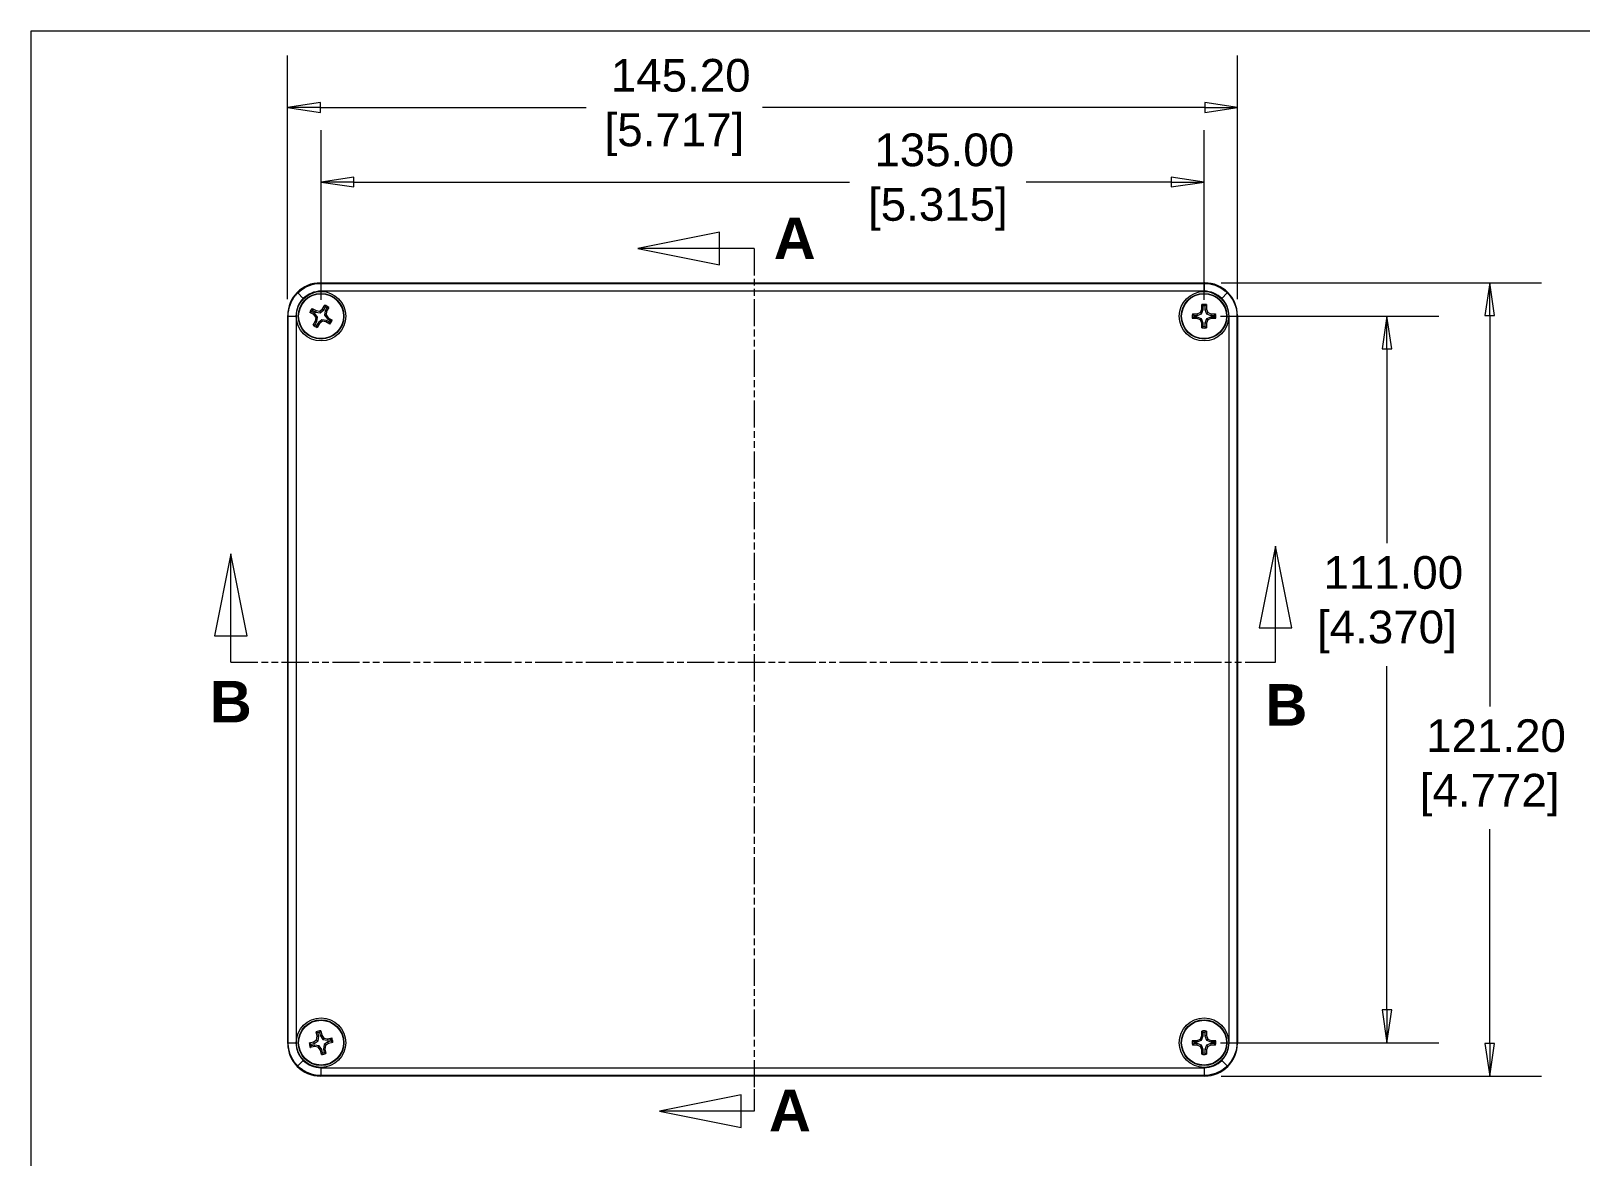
# Model space of a CAD drawing. Header units: millimetres. Extents: x 23 to 674, y 24 to 517.
# Drawn here: x 22.8 to 259.7, y 344.8 to 516.8 of the extents above; entities that cross this region are included whole.
import ezdxf

# ---------------------------------------------------------------- set-up
doc = ezdxf.new("R2010")
doc.units = ezdxf.units.MM
doc.header["$LTSCALE"] = 2.5
doc.linetypes.add('DOUBLE_DASH_CHAIN', pattern=[1.2403, 0.6614, -0.0827, 0.1654, -0.0827, 0.1654, -0.0827])
for name, color, linetype, lineweight in [('Dimension (ANSI)', 7, 'Continuous', 9), ('Section Line (ANSI)', 7, 'DOUBLE_DASH_CHAIN', 9), ('Sketch Geometry (ANSI)', 7, 'Continuous', 9), ('Symbol (ANSI)', 7, 'Continuous', 9), ('Visible (ANSI)', 7, 'Continuous', 9), ('Visible Narrow (ANSI)', 7, 'Continuous', 9)]:
    doc.layers.add(name, color=color, linetype=linetype, lineweight=lineweight)
doc.styles.add('Label Text (ANSI)', font='arialbd.ttf')
doc.styles.add('Note Text (ANSI)', font='arial.ttf')
doc.styles.add('Text Style20', font='arial.ttf')
doc.dimstyles.new('Default - mm (ANSI)', dxfattribs={"dimscale": 2.5, "dimtxt": 2, "dimasz": 2, "dimexe": 3.175, "dimexo": 1, "dimgap": 0.8, "dimtad": 0, "dimtih": 1, "dimtoh": 1, "dimrnd": 1e-08, "dimzin": 4, "dimdsep": 46, "dimtxsty": 'Note Text (ANSI)', "dimblk": 'Filled-1', "dimcen": 0.09, "dimdle": 10, "dimclrd": 256, "dimclre": 256, "dimclrt": 256, "dimadec": 1, "dimazin": 0, "dimtfac": 1.524, "dimtofl": 0, "dimtmove": 0, "dimatfit": 3, "dimfxl": 0, "dimtolj": 1, "dimtzin": 0, "dimlwd": -1, "dimlwe": -1, "dimarcsym": 0})

# ---------------------------------------------------------------- blocks, each defined once
blk = doc.blocks.new('Title Blocks HAMMOND')
at = {"layer": 'Sketch Geometry (ANSI)'}
for p, q in [((269.997, 206.727), (9.353, 206.727)), ((9.353, 206.727), (9.353, 9.64))]:
    blk.add_line(p, q, dxfattribs=at)
at = {"layer": 'Symbol (ANSI)', "style": 'Text Style20'}
blk.add_attdef('<TITLE>_001', (229.212, 16.349), '', height=5, dxfattribs=at)
blk = doc.blocks.new('2dTransSection0')
at = {"layer": 'Section Line (ANSI)', "linetype": 'Continuous'}
for p, q in [((21.331, 174.783), (20.331, 169.783)), ((21.331, 169.783), (21.331, 174.783)), ((22.331, 169.783), (21.331, 174.783)), ((85.207, 175.258), (84.207, 170.258)), ((85.207, 170.258), (85.207, 175.258)), ((86.207, 170.258), (85.207, 175.258)), ((20.331, 169.783), (22.331, 169.783)), ((21.331, 168.161), (21.331, 169.783)), ((84.207, 170.258), (86.207, 170.258)), ((85.207, 168.161), (85.207, 170.258)), ((21.331, 168.161), (22.72, 168.161)), ((83.819, 168.161), (85.207, 168.161))]:
    blk.add_line(p, q, dxfattribs=at)
at = {"layer": 'Section Line (ANSI)', "linetype": 'DOUBLE_DASH_CHAIN'}
blk.add_line((21.331, 168.161), (85.207, 168.161), dxfattribs=at)
at = {"layer": 'Section Line (ANSI)', "linetype": 'Continuous', "flags": 128}
for points in [[(22.331, 169.783), (21.331, 174.783), (20.331, 169.783), (22.331, 169.783)], [(86.207, 170.258), (85.207, 175.258), (84.207, 170.258), (86.207, 170.258)]]:
    blk.add_lwpolyline(points, dxfattribs=at)
at = {"layer": 'Section Line (ANSI)'}
for points in [[(22.331, 169.783), (21.331, 174.783), (20.331, 169.783), (22.331, 169.783)], [(86.207, 170.258), (85.207, 175.258), (84.207, 170.258), (86.207, 170.258)]]:
    blk.add_solid(points, dxfattribs=at)
at = {"layer": 'Section Line (ANSI)', "char_height": 2.54, "attachment_point": 7, "line_spacing_factor": 0.25, "style": 'Label Text (ANSI)'}
for insert in [(20.042, 164.482), (84.597, 164.282)]:
    blk.add_mtext('B', dxfattribs=dict(at, insert=insert))
blk = doc.blocks.new('2dTransSection1')
at = {"layer": 'Section Line (ANSI)', "linetype": 'Continuous'}
for p, q in [((51.207, 194.453), (46.207, 193.453)), ((51.207, 192.453), (51.207, 194.453)), ((51.207, 193.453), (46.207, 193.453)), ((46.207, 193.453), (51.207, 192.453)), ((53.326, 193.453), (51.207, 193.453)), ((53.326, 193.453), (53.326, 192.099)), ((52.54, 141.718), (47.54, 140.718)), ((52.54, 139.718), (52.54, 141.718)), ((53.326, 142.072), (53.326, 140.718)), ((52.54, 140.718), (47.54, 140.718)), ((47.54, 140.718), (52.54, 139.718)), ((53.326, 140.718), (52.54, 140.718))]:
    blk.add_line(p, q, dxfattribs=at)
at = {"layer": 'Section Line (ANSI)', "linetype": 'DOUBLE_DASH_CHAIN'}
blk.add_line((53.326, 193.453), (53.326, 140.718), dxfattribs=at)
at = {"layer": 'Section Line (ANSI)', "linetype": 'Continuous', "flags": 128}
for points in [[(51.207, 194.453), (46.207, 193.453), (51.207, 192.453), (51.207, 194.453)], [(52.54, 141.718), (47.54, 140.718), (52.54, 139.718), (52.54, 141.718)]]:
    blk.add_lwpolyline(points, dxfattribs=at)
at = {"layer": 'Section Line (ANSI)'}
for points in [[(51.207, 194.453), (46.207, 193.453), (51.207, 192.453), (51.207, 194.453)], [(52.54, 141.718), (47.54, 140.718), (52.54, 139.718), (52.54, 141.718)]]:
    blk.add_solid(points, dxfattribs=at)
at = {"layer": 'Section Line (ANSI)', "char_height": 2.54, "attachment_point": 7, "line_spacing_factor": 0.25, "style": 'Label Text (ANSI)'}
for insert in [(54.525, 192.798), (54.236, 139.497)]:
    blk.add_mtext('A', dxfattribs=dict(at, insert=insert))
blk = doc.blocks.new('Filled-1')
at = {"color": 0}
for p, q in [((0, 0), (-1, 0.15)), ((-1, 0.15), (-1, -0.15)), ((-1, 0), (0, 0)), ((-1, -0.15), (0, 0))]:
    blk.add_line(p, q, dxfattribs=at)
at = {"color": 0, "flags": 128}
blk.add_lwpolyline([(-1, -0.15), (0, 0), (-1, 0.15), (-1, -0.15)], dxfattribs=at)
at = {"color": 0}
blk.add_solid([(-1, -0.15), (0, 0), (-1, 0.15), (-1, -0.15)], dxfattribs=at)
blk = doc.blocks.new('*D12')
at = {"layer": 'Defpoints', "color": 0, "transparency": 16777216}
for p in [(207.2, 505.16), (62, 473.37), (207.2, 473.37)]:
    blk.add_point(p, dxfattribs=at)
at = {"layer": 'Dimension (ANSI)', "transparency": 16777216}
for p, q in [((62, 475.87), (62, 513.1)), ((207.2, 475.87), (207.2, 513.1)), ((67, 505.16), (107.65, 505.16)), ((202.2, 505.16), (134.62, 505.16))]:
    blk.add_line(p, q, dxfattribs=at)
at = {"layer": 'Dimension (ANSI)', "transparency": 16777216, "xscale": 5, "yscale": 5, "zscale": 5, "rotation": 180}
blk.add_blockref('Filled-1', (62, 505.16), dxfattribs=at)
at = {"layer": 'Dimension (ANSI)', "transparency": 16777216, "xscale": 5, "yscale": 5, "zscale": 5}
blk.add_blockref('Filled-1', (207.2, 505.16), dxfattribs=at)
at = {"layer": 'Dimension (ANSI)', "transparency": 16777216, "insert": (121.13, 505.16), "char_height": 5, "attachment_point": 5, "style": 'Note Text (ANSI)'}
blk.add_mtext('\\A1; 145.20\\P[5.717]', dxfattribs=at)
blk = doc.blocks.new('*D13')
at = {"layer": 'Defpoints', "color": 0, "transparency": 16777216}
for p in [(202.1, 493.77), (67.1, 473.27), (202.1, 473.27)]:
    blk.add_point(p, dxfattribs=at)
at = {"layer": 'Dimension (ANSI)', "transparency": 16777216}
for p, q in [((67.1, 475.77), (67.1, 501.7)), ((202.1, 475.77), (202.1, 501.7)), ((72.1, 493.77), (147.92, 493.77)), ((197.1, 493.77), (174.89, 493.77))]:
    blk.add_line(p, q, dxfattribs=at)
at = {"layer": 'Dimension (ANSI)', "transparency": 16777216, "xscale": 5, "yscale": 5, "zscale": 5, "rotation": 180}
blk.add_blockref('Filled-1', (67.1, 493.77), dxfattribs=at)
at = {"layer": 'Dimension (ANSI)', "transparency": 16777216, "xscale": 5, "yscale": 5, "zscale": 5}
blk.add_blockref('Filled-1', (202.1, 493.77), dxfattribs=at)
at = {"layer": 'Dimension (ANSI)', "transparency": 16777216, "insert": (161.41, 493.77), "char_height": 5, "attachment_point": 5, "style": 'Note Text (ANSI)'}
blk.add_mtext('\\A1; 135.00\\P[5.315]', dxfattribs=at)
blk = doc.blocks.new('*D14')
at = {"layer": 'Defpoints', "color": 0, "transparency": 16777216}
for p in [(202.2, 478.37), (202.2, 357.17), (245.77, 357.17)]:
    blk.add_point(p, dxfattribs=at)
at = {"layer": 'Dimension (ANSI)', "transparency": 16777216}
for p, q in [((204.7, 478.37), (253.71, 478.37)), ((245.77, 473.37), (245.77, 413.64)), ((245.77, 362.17), (245.77, 394.88)), ((204.7, 357.17), (253.71, 357.17))]:
    blk.add_line(p, q, dxfattribs=at)
at = {"layer": 'Dimension (ANSI)', "transparency": 16777216, "xscale": 5, "yscale": 5, "zscale": 5}
for p, rotation in [((245.77, 478.37), 90), ((245.77, 357.17), 270)]:
    blk.add_blockref('Filled-1', p, dxfattribs=dict(at, rotation=rotation))
at = {"layer": 'Dimension (ANSI)', "transparency": 16777216, "insert": (245.77, 404.26), "char_height": 5, "attachment_point": 5, "style": 'Note Text (ANSI)'}
blk.add_mtext('\\A1; 121.20\\P[4.772]', dxfattribs=at)
blk = doc.blocks.new('*D15')
at = {"layer": 'Defpoints', "color": 0, "transparency": 16777216}
for p in [(202.1, 473.27), (202.1, 362.27), (230.06, 362.27)]:
    blk.add_point(p, dxfattribs=at)
at = {"layer": 'Dimension (ANSI)', "transparency": 16777216}
for p, q in [((204.6, 473.27), (237.99, 473.27)), ((230.06, 468.27), (230.06, 438.58)), ((230.06, 367.27), (230.06, 419.82)), ((204.6, 362.27), (237.99, 362.27))]:
    blk.add_line(p, q, dxfattribs=at)
at = {"layer": 'Dimension (ANSI)', "transparency": 16777216, "xscale": 5, "yscale": 5, "zscale": 5}
for p, rotation in [((230.06, 473.27), 90), ((230.06, 362.27), 270)]:
    blk.add_blockref('Filled-1', p, dxfattribs=dict(at, rotation=rotation))
at = {"layer": 'Dimension (ANSI)', "transparency": 16777216, "insert": (230.06, 429.2), "char_height": 5, "attachment_point": 5, "style": 'Note Text (ANSI)'}
blk.add_mtext('\\A1; 111.00\\P[4.370]', dxfattribs=at)

msp = doc.modelspace()

# ---------------------------------------------------------------- linework, layer by layer
at = {"layer": 'Visible (ANSI)'}
for p, q in [((67.0015, 478.3724), (202.205, 478.3724)), ((66.1391, 473.6845), (65.6785, 473.9542)), ((65.7574, 474.4727), (66.3491, 474.1261)), ((65.8116, 474.1814), (66.2722, 473.9117)), ((66.3491, 474.1261), (66.2722, 473.9117)), ((66.3491, 474.1261), (66.9035, 474.037)), ((66.9035, 474.037), (67.3433, 474.3859)), ((66.9035, 474.037), (66.9653, 473.8002)), ((66.9653, 473.8002), (67.5153, 474.2365)), ((67.3433, 474.3859), (67.6899, 474.9777)), ((67.3433, 474.3859), (67.5153, 474.2365)), ((67.5153, 474.2365), (67.7851, 474.6971)), ((67.7426, 474.1035), (67.6311, 473.4103)), ((68.0123, 474.564), (67.7426, 474.1035)), ((67.957, 474.0265), (67.7426, 474.1035)), ((67.957, 474.0265), (67.8678, 473.4722)), ((68.3036, 474.6183), (67.957, 474.0265)), ((201.5444, 473.8312), (201.7476, 474.3546)), ((201.7175, 473.6581), (201.9716, 474.3126)), ((201.7476, 474.3546), (201.7476, 475.0404)), ((201.7476, 474.3546), (201.9716, 474.3126)), ((201.9716, 474.3126), (201.9716, 474.8463)), ((202.2349, 474.8463), (202.2349, 474.3126)), ((202.4588, 474.3546), (202.2349, 474.3126)), ((202.2349, 474.3126), (202.489, 473.6581)), ((202.4588, 475.0404), (202.4588, 474.3546)), ((202.4588, 474.3546), (202.662, 473.8312)), ((62.0032, 362.1707), (62.0032, 473.3741)), ((65.9897, 473.5124), (65.3979, 473.859)), ((65.9029, 471.9265), (66.2495, 472.5183)), ((65.9897, 473.5124), (66.1391, 473.6845)), ((66.3387, 473.0726), (65.9897, 473.5124)), ((66.5754, 473.1345), (66.1391, 473.6845)), ((66.1942, 471.9807), (66.4639, 472.4413)), ((66.2495, 472.5183), (66.3387, 473.0726)), ((66.2495, 472.5183), (66.4639, 472.4413)), ((66.2722, 473.9117), (66.9653, 473.8002)), ((66.3387, 473.0726), (66.5754, 473.1345)), ((66.6911, 472.3082), (66.4214, 471.8477)), ((66.4639, 472.4413), (66.5754, 473.1345)), ((66.8632, 472.1588), (66.5166, 471.5671)), ((67.2412, 472.7445), (66.6911, 472.3082)), ((66.8632, 472.1588), (66.6911, 472.3082)), ((67.303, 472.5078), (66.8632, 472.1588)), ((67.9343, 472.633), (67.2412, 472.7445)), ((67.303, 472.5078), (67.2412, 472.7445)), ((67.8574, 472.4186), (67.303, 472.5078)), ((67.8678, 473.4722), (67.6311, 473.4103)), ((67.6311, 473.4103), (68.0674, 472.8603)), ((67.8574, 472.4186), (67.9343, 472.633)), ((68.4491, 472.072), (67.8574, 472.4186)), ((67.8678, 473.4722), (68.2168, 473.0323)), ((68.3949, 472.3633), (67.9343, 472.633)), ((68.2168, 473.0323), (68.0674, 472.8603)), ((68.0674, 472.8603), (68.528, 472.5905)), ((68.2168, 473.0323), (68.8086, 472.6857)), ((200.3352, 473.628), (201.021, 473.628)), ((201.021, 472.9168), (200.3352, 472.9168)), ((200.5293, 473.404), (201.063, 473.404)), ((201.063, 473.1407), (200.5293, 473.1407)), ((201.021, 473.628), (201.5444, 473.8312)), ((201.021, 473.628), (201.063, 473.404)), ((201.021, 472.9168), (201.063, 473.1407)), ((201.5444, 472.7136), (201.021, 472.9168)), ((201.063, 473.404), (201.7175, 473.6581)), ((201.7175, 472.8866), (201.063, 473.1407)), ((201.5444, 473.8312), (201.7175, 473.6581)), ((201.5444, 472.7136), (201.7175, 472.8866)), ((201.7476, 472.1902), (201.5444, 472.7136)), ((201.9716, 472.2321), (201.7175, 472.8866)), ((201.7476, 472.1902), (201.9716, 472.2321)), ((201.7476, 471.5044), (201.7476, 472.1902)), ((201.9716, 471.6984), (201.9716, 472.2321)), ((202.489, 472.8866), (202.2349, 472.2321)), ((202.4588, 472.1902), (202.2349, 472.2321)), ((202.2349, 472.2321), (202.2349, 471.6984)), ((202.662, 472.7136), (202.4588, 472.1902)), ((202.4588, 472.1902), (202.4588, 471.5044)), ((202.662, 473.8312), (202.489, 473.6581)), ((202.489, 473.6581), (203.1435, 473.404)), ((203.1435, 473.1407), (202.489, 472.8866)), ((202.662, 472.7136), (202.489, 472.8866)), ((202.662, 473.8312), (203.1854, 473.628)), ((203.1854, 472.9168), (202.662, 472.7136)), ((203.1854, 473.628), (203.1435, 473.404)), ((203.1435, 473.404), (203.6772, 473.404)), ((203.1854, 472.9168), (203.1435, 473.1407)), ((203.6772, 473.1407), (203.1435, 473.1407)), ((203.1854, 473.628), (203.8712, 473.628)), ((203.8712, 472.9168), (203.1854, 472.9168)), ((207.2032, 473.3741), (207.2032, 362.1707)), ((65.9689, 362.3766), (66.4335, 362.6918)), ((66.5143, 363.2474), (66.3608, 363.9158)), ((66.4335, 362.6918), (66.5143, 363.2474)), ((66.4335, 362.6918), (66.6409, 362.5619)), ((66.5143, 363.2474), (66.742, 363.2567)), ((66.742, 363.2567), (66.6225, 363.7769)), ((66.6409, 362.5619), (66.742, 363.2567)), ((66.8791, 363.8358), (66.9986, 363.3157)), ((67.2075, 363.4067), (66.9986, 363.3157)), ((66.9986, 363.3157), (67.3928, 362.7347)), ((67.0539, 364.0751), (67.2075, 363.4067)), ((67.2075, 363.4067), (67.5227, 362.9421)), ((67.5227, 362.9421), (67.3928, 362.7347)), ((67.3928, 362.7347), (68.0876, 362.6336)), ((67.5227, 362.9421), (68.0783, 362.8613)), ((68.0783, 362.8613), (68.7467, 363.0149)), ((68.0783, 362.8613), (68.0876, 362.6336)), ((68.0876, 362.6336), (68.6078, 362.7532)), ((200.3352, 362.628), (201.021, 362.628)), ((201.021, 362.628), (201.5444, 362.8312)), ((201.021, 362.628), (201.063, 362.404)), ((201.063, 362.404), (201.7175, 362.6581)), ((201.5444, 362.8312), (201.7476, 363.3546)), ((201.5444, 362.8312), (201.7175, 362.6581)), ((201.7175, 362.6581), (201.9716, 363.3126)), ((201.7476, 363.3546), (201.7476, 364.0404)), ((201.7476, 363.3546), (201.9716, 363.3126)), ((201.9716, 363.3126), (201.9716, 363.8463)), ((202.2349, 363.8463), (202.2349, 363.3126)), ((202.4588, 363.3546), (202.2349, 363.3126)), ((202.2349, 363.3126), (202.489, 362.6581)), ((202.4588, 364.0404), (202.4588, 363.3546)), ((202.4588, 363.3546), (202.662, 362.8312)), ((202.662, 362.8312), (202.489, 362.6581)), ((202.489, 362.6581), (203.1435, 362.404)), ((202.662, 362.8312), (203.1854, 362.628)), ((203.1854, 362.628), (203.1435, 362.404)), ((203.1854, 362.628), (203.8712, 362.628)), ((65.3005, 362.223), (65.9689, 362.3766)), ((66.1282, 361.6835), (65.4598, 361.5299)), ((65.5398, 362.0482), (66.0599, 362.1677)), ((66.1189, 361.9111), (65.5987, 361.7916)), ((65.9689, 362.3766), (66.0599, 362.1677)), ((66.0599, 362.1677), (66.6409, 362.5619)), ((66.1282, 361.6835), (66.1189, 361.9111)), ((66.8137, 361.81), (66.1189, 361.9111)), ((66.6838, 361.6026), (66.1282, 361.6835)), ((66.6838, 361.6026), (66.8137, 361.81)), ((66.999, 361.138), (66.6838, 361.6026)), ((67.2079, 361.2291), (66.8137, 361.81)), ((66.999, 361.138), (67.2079, 361.2291)), ((67.1526, 360.4696), (66.999, 361.138)), ((67.3274, 360.7089), (67.2079, 361.2291)), ((67.5656, 361.9828), (67.4645, 361.288)), ((67.6922, 361.2973), (67.4645, 361.288)), ((67.4645, 361.288), (67.584, 360.7679)), ((68.1466, 362.377), (67.5656, 361.9828)), ((67.773, 361.8529), (67.5656, 361.9828)), ((67.773, 361.8529), (67.6922, 361.2973)), ((67.6922, 361.2973), (67.8457, 360.6289)), ((68.2376, 362.1681), (67.773, 361.8529)), ((68.6667, 362.4965), (68.1466, 362.377)), ((68.2376, 362.1681), (68.1466, 362.377)), ((68.906, 362.3217), (68.2376, 362.1681)), ((201.021, 361.9168), (200.3352, 361.9168)), ((200.5293, 362.404), (201.063, 362.404)), ((201.063, 362.1407), (200.5293, 362.1407)), ((201.021, 361.9168), (201.063, 362.1407)), ((201.5444, 361.7136), (201.021, 361.9168)), ((201.7175, 361.8866), (201.063, 362.1407)), ((201.5444, 361.7136), (201.7175, 361.8866)), ((201.7476, 361.1902), (201.5444, 361.7136)), ((201.9716, 361.2321), (201.7175, 361.8866)), ((201.7476, 361.1902), (201.9716, 361.2321)), ((201.7476, 360.5044), (201.7476, 361.1902)), ((201.9716, 360.6984), (201.9716, 361.2321)), ((202.489, 361.8866), (202.2349, 361.2321)), ((202.4588, 361.1902), (202.2349, 361.2321)), ((202.2349, 361.2321), (202.2349, 360.6984)), ((202.662, 361.7136), (202.4588, 361.1902)), ((202.4588, 361.1902), (202.4588, 360.5044)), ((203.1435, 362.1407), (202.489, 361.8866)), ((202.662, 361.7136), (202.489, 361.8866)), ((203.1854, 361.9168), (202.662, 361.7136)), ((203.1435, 362.404), (203.6772, 362.404)), ((203.1854, 361.9168), (203.1435, 362.1407)), ((203.6772, 362.1407), (203.1435, 362.1407)), ((203.8712, 361.9168), (203.1854, 361.9168)), ((202.205, 357.1724), (67.0015, 357.1724))]:
    msp.add_line(p, q, dxfattribs=at)
for centre, radius in [((67.1032, 473.2724), 3.4869), ((67.1032, 473.2724), 3.429), ((202.1032, 473.2724), 3.4869), ((202.1032, 473.2724), 3.429), ((67.1032, 362.2724), 3.4869), ((67.1032, 362.2724), 3.429), ((202.1032, 362.2724), 3.4869), ((202.1032, 362.2724), 3.429)]:
    msp.add_circle(centre, radius, dxfattribs=at)
for centre, radius, start, end in [((67.1032, 473.2724), 1.8034, 138.271418, 161.015983), ((67.1032, 473.2724), 1.5795, 144.861955, 154.425446), ((67.1032, 473.2724), 1.8034, 48.271418, 71.015983), ((67.1032, 473.2724), 1.5795, 54.861955, 64.425446), ((202.1032, 473.2724), 1.8034, 78.627718, 101.372282), ((202.1032, 473.2724), 1.5795, 85.218255, 94.781745), ((67.1032, 473.2724), 1.8034, 228.271418, 251.015983), ((67.1032, 473.2724), 1.5795, 234.861955, 244.425446), ((67.1032, 473.2724), 1.5795, 324.861955, 334.425446), ((67.1032, 473.2724), 1.8034, 318.271418, 341.015983), ((202.1032, 473.2724), 1.8034, 168.627718, 191.372282), ((202.1032, 473.2724), 1.5795, 175.218255, 184.781745), ((202.1032, 473.2724), 1.5795, 265.218255, 274.781745), ((202.1032, 473.2724), 1.5795, 355.218255, 4.781745), ((202.1032, 473.2724), 1.8034, 348.627718, 11.372282), ((202.1032, 473.2724), 1.8034, 258.627718, 281.372282), ((67.1032, 362.2724), 1.8034, 91.567978, 114.312543), ((67.1032, 362.2724), 1.5795, 98.158515, 107.722006), ((67.1032, 362.2724), 1.5795, 8.158515, 17.722006), ((67.1032, 362.2724), 1.8034, 1.567978, 24.312543), ((202.1032, 362.2724), 1.8034, 168.627718, 191.372282), ((202.1032, 362.2724), 1.8034, 78.627718, 101.372282), ((202.1032, 362.2724), 1.5795, 85.218255, 94.781745), ((202.1032, 362.2724), 1.8034, 348.627718, 11.372282), ((67.1032, 362.2724), 1.8034, 181.567978, 204.312543), ((67.1032, 362.2724), 1.5795, 188.158515, 197.722006), ((67.1032, 362.2724), 1.8034, 271.567978, 294.312543), ((67.1032, 362.2724), 1.5795, 278.158515, 287.722006), ((202.1032, 362.2724), 1.5795, 175.218255, 184.781745), ((202.1032, 362.2724), 1.8034, 258.627718, 281.372282), ((202.1032, 362.2724), 1.5795, 265.218255, 274.781745), ((202.1032, 362.2724), 1.5795, 355.218255, 4.781745)]:
    msp.add_arc(centre, radius, start, end, dxfattribs=at)
for centre, major_axis, start_param, end_param in [((67.005, 473.3707), (3.538, -3.538), 2.35653711, 3.9266482), ((202.2015, 473.3707), (-3.538, -3.538), 2.35653711, 3.9266482), ((67.005, 362.1741), (-3.538, -3.538), 5.49812976, 7.06824085), ((202.2015, 362.1741), (3.538, -3.538), 5.49812976, 7.06824085)]:
    msp.add_ellipse(centre, major_axis=major_axis, ratio=0.999315, start_param=start_param, end_param=end_param, dxfattribs=at)
for points in [[(65.6785, 473.9542), (65.5415, 473.9122), (65.3979, 473.859)], [(65.7574, 474.4727), (65.7812, 474.3215), (65.8116, 474.1814)], [(67.6899, 474.9777), (67.7431, 474.8341), (67.7851, 474.6971)], [(68.3036, 474.6183), (68.1523, 474.5944), (68.0123, 474.564)], [(201.7476, 475.0404), (201.8661, 474.9434), (201.9716, 474.8463)], [(202.4588, 475.0404), (202.3404, 474.9434), (202.2349, 474.8463)], [(65.9029, 471.9265), (66.0541, 471.9503), (66.1942, 471.9807)], [(66.5166, 471.5671), (66.4634, 471.7106), (66.4214, 471.8477)], [(68.4491, 472.072), (68.4253, 472.2233), (68.3949, 472.3633)], [(68.8086, 472.6857), (68.665, 472.6325), (68.528, 472.5905)], [(200.3352, 473.628), (200.4323, 473.5095), (200.5293, 473.404)], [(200.5293, 473.1407), (200.4323, 473.0352), (200.3352, 472.9168)], [(201.7476, 471.5044), (201.8661, 471.6014), (201.9716, 471.6984)], [(202.4588, 471.5044), (202.3404, 471.6014), (202.2349, 471.6984)], [(203.8712, 473.628), (203.7742, 473.5095), (203.6772, 473.404)], [(203.8712, 472.9168), (203.7742, 473.0352), (203.6772, 473.1407)], [(66.3608, 363.9158), (66.4979, 363.8478), (66.6225, 363.7769)], [(67.0539, 364.0751), (66.9602, 363.954), (66.8791, 363.8358)], [(68.6078, 362.7532), (68.6787, 362.8777), (68.7467, 363.0149)], [(200.3352, 362.628), (200.4323, 362.5095), (200.5293, 362.404)], [(201.7476, 364.0404), (201.8661, 363.9434), (201.9716, 363.8463)], [(202.4588, 364.0404), (202.3404, 363.9434), (202.2349, 363.8463)], [(203.8712, 362.628), (203.7742, 362.5095), (203.6772, 362.404)], [(65.3005, 362.223), (65.4216, 362.1293), (65.5398, 362.0482)], [(65.4598, 361.5299), (65.5278, 361.6671), (65.5987, 361.7916)], [(67.1526, 360.4696), (67.2463, 360.5907), (67.3274, 360.7089)], [(67.8457, 360.6289), (67.7085, 360.6969), (67.584, 360.7679)], [(68.906, 362.3217), (68.7849, 362.4155), (68.6667, 362.4965)], [(200.5293, 362.1407), (200.4323, 362.0352), (200.3352, 361.9168)], [(201.7476, 360.5044), (201.8661, 360.6014), (201.9716, 360.6984)], [(202.4588, 360.5044), (202.3404, 360.6014), (202.2349, 360.6984)], [(203.8712, 361.9168), (203.7742, 362.0352), (203.6772, 362.1407)]]:
    msp.add_open_spline(points, degree=2, dxfattribs=at)
at = {"layer": 'Visible Narrow (ANSI)'}
for p, q in [((63.5441, 476.8315), (64.392, 475.9836)), ((67.0015, 478.3724), (67.0783, 478.2956)), ((67.0783, 478.2956), (202.1282, 478.2956)), ((67.0783, 478.2956), (67.0783, 477.096)), ((202.1282, 477.096), (67.0783, 477.096)), ((202.1282, 478.2956), (202.205, 478.3724)), ((202.1282, 478.2956), (202.1282, 477.096)), ((205.6624, 476.8315), (204.8144, 475.9836)), ((62.08, 473.2973), (62.0032, 473.3741)), ((62.08, 473.2973), (63.2796, 473.2973)), ((62.08, 362.2474), (62.08, 473.2973)), ((63.2796, 473.2973), (63.2796, 362.2474)), ((205.9269, 362.2474), (205.9269, 473.2973)), ((205.9269, 473.2973), (207.1265, 473.2973)), ((207.2032, 473.3741), (207.1265, 473.2973)), ((207.1265, 473.2973), (207.1265, 362.2474)), ((62.0032, 362.1707), (62.08, 362.2474)), ((62.08, 362.2474), (63.2796, 362.2474)), ((205.9269, 362.2474), (207.1265, 362.2474)), ((207.1265, 362.2474), (207.2032, 362.1707)), ((63.5441, 358.7132), (64.392, 359.5612)), ((67.0783, 358.4487), (67.0783, 357.2491)), ((67.0783, 358.4487), (202.1282, 358.4487)), ((202.1282, 358.4487), (202.1282, 357.2491)), ((205.6624, 358.7132), (204.8144, 359.5612)), ((67.0783, 357.2491), (67.0015, 357.1724)), ((202.1282, 357.2491), (67.0783, 357.2491)), ((202.205, 357.1724), (202.1282, 357.2491))]:
    msp.add_line(p, q, dxfattribs=at)
for centre in [(67.1032, 473.2724), (202.1032, 473.2724), (67.1032, 362.2724), (202.1032, 362.2724)]:
    msp.add_circle(centre, 3.7827, dxfattribs=at)
for points, knots in [([(62.08, 473.2973), (62.0802, 474.4086), (62.4947, 475.5886), (63.2109, 476.4634), (63.3167, 476.5926), (63.4281, 476.7155), (63.5441, 476.8315)], [5.49812976, 5.49812976, 5.49812976, 5.49812976, 6.182184266, 6.182184266, 6.182184266, 6.283185307, 6.283185307, 6.283185307, 6.283185307]), ([(63.5441, 476.8315), (64.3297, 477.6171), (65.4572, 478.1585), (66.5824, 478.2709), (66.7485, 478.2875), (66.9142, 478.2956), (67.0783, 478.2956)], [0, 0, 0, 0, 0.684054506, 0.684054506, 0.684054506, 0.785055547, 0.785055547, 0.785055547, 0.785055547]), ([(67.0783, 477.096), (66.5808, 477.096), (66.0838, 476.9972), (65.6244, 476.8069), (65.165, 476.6167), (64.7437, 476.3352), (64.392, 475.9836)], [5.49812976, 5.49812976, 5.49812976, 5.49812976, 5.890657534, 5.890657534, 5.890657534, 6.283185307, 6.283185307, 6.283185307, 6.283185307]), ([(202.1282, 478.2956), (203.2394, 478.2954), (204.4195, 477.8809), (205.2943, 477.1647), (205.4235, 477.059), (205.5464, 476.9475), (205.6624, 476.8315)], [5.49812976, 5.49812976, 5.49812976, 5.49812976, 6.182184266, 6.182184266, 6.182184266, 6.283185307, 6.283185307, 6.283185307, 6.283185307]), ([(204.8144, 475.9836), (204.4628, 476.3352), (204.0415, 476.6167), (203.5821, 476.8069), (203.1227, 476.9972), (202.6257, 477.096), (202.1282, 477.096)], [0, 0, 0, 0, 0.392527774, 0.392527774, 0.392527774, 0.785055547, 0.785055547, 0.785055547, 0.785055547]), ([(205.6624, 476.8315), (206.448, 476.0459), (206.9894, 474.9184), (207.1017, 473.7933), (207.1183, 473.6271), (207.1265, 473.4614), (207.1265, 473.2973)], [0, 0, 0, 0, 0.684054506, 0.684054506, 0.684054506, 0.785055547, 0.785055547, 0.785055547, 0.785055547]), ([(64.392, 475.9836), (64.0404, 475.6319), (63.759, 475.2106), (63.5687, 474.7512), (63.3784, 474.2918), (63.2796, 473.7948), (63.2796, 473.2973)], [0, 0, 0, 0, 0.392527774, 0.392527774, 0.392527774, 0.785055547, 0.785055547, 0.785055547, 0.785055547]), ([(205.9269, 473.2973), (205.9269, 473.7948), (205.828, 474.2918), (205.6378, 474.7512), (205.4475, 475.2106), (205.1661, 475.6319), (204.8144, 475.9836)], [5.49812976, 5.49812976, 5.49812976, 5.49812976, 5.890657534, 5.890657534, 5.890657534, 6.283185307, 6.283185307, 6.283185307, 6.283185307]), ([(63.5441, 358.7132), (62.7585, 359.4989), (62.2171, 360.6263), (62.1047, 361.7515), (62.0882, 361.9176), (62.08, 362.0833), (62.08, 362.2474)], [0, 0, 0, 0, 0.684054506, 0.684054506, 0.684054506, 0.785055547, 0.785055547, 0.785055547, 0.785055547]), ([(63.2796, 362.2474), (63.2796, 361.75), (63.3784, 361.2529), (63.5687, 360.7935), (63.759, 360.3341), (64.0404, 359.9128), (64.392, 359.5612)], [5.49812976, 5.49812976, 5.49812976, 5.49812976, 5.890657534, 5.890657534, 5.890657534, 6.283185307, 6.283185307, 6.283185307, 6.283185307]), ([(204.8144, 359.5612), (205.1661, 359.9128), (205.4475, 360.3341), (205.6378, 360.7935), (205.828, 361.2529), (205.9269, 361.75), (205.9269, 362.2474)], [0, 0, 0, 0, 0.392527774, 0.392527774, 0.392527774, 0.785055547, 0.785055547, 0.785055547, 0.785055547]), ([(207.1265, 362.2474), (207.1263, 361.1362), (206.7118, 359.9561), (205.9956, 359.0813), (205.8898, 358.9521), (205.7784, 358.8292), (205.6624, 358.7132)], [5.49812976, 5.49812976, 5.49812976, 5.49812976, 6.182184266, 6.182184266, 6.182184266, 6.283185307, 6.283185307, 6.283185307, 6.283185307]), ([(67.0783, 357.2491), (65.9671, 357.2493), (64.787, 357.6639), (63.9122, 358.38), (63.783, 358.4858), (63.6601, 358.5972), (63.5441, 358.7132)], [5.49812976, 5.49812976, 5.49812976, 5.49812976, 6.182184266, 6.182184266, 6.182184266, 6.283185307, 6.283185307, 6.283185307, 6.283185307]), ([(64.392, 359.5612), (64.7437, 359.2095), (65.165, 358.9281), (65.6244, 358.7378), (66.0838, 358.5476), (66.5808, 358.4487), (67.0783, 358.4487)], [0, 0, 0, 0, 0.392527774, 0.392527774, 0.392527774, 0.785055547, 0.785055547, 0.785055547, 0.785055547]), ([(202.1282, 358.4487), (202.6257, 358.4487), (203.1227, 358.5476), (203.5821, 358.7378), (204.0415, 358.9281), (204.4628, 359.2095), (204.8144, 359.5612)], [5.49812976, 5.49812976, 5.49812976, 5.49812976, 5.890657534, 5.890657534, 5.890657534, 6.283185307, 6.283185307, 6.283185307, 6.283185307]), ([(205.6624, 358.7132), (204.8768, 357.9276), (203.7493, 357.3862), (202.6241, 357.2739), (202.458, 357.2573), (202.2923, 357.2492), (202.1282, 357.2491)], [0, 0, 0, 0, 0.684054506, 0.684054506, 0.684054506, 0.785055547, 0.785055547, 0.785055547, 0.785055547])]:
    msp.add_open_spline(points, degree=3, knots=knots, dxfattribs=at)

# ---------------------------------------------------------------- block references
at = {"xscale": 2.5, "yscale": 2.5, "zscale": 2.5}
msp.add_blockref('Title Blocks HAMMOND', (-0.6221, 0.0312), dxfattribs=at)
at = {"layer": 'Section Line (ANSI)', "xscale": 2.5, "yscale": 2.5, "zscale": 2.5}
for name in ['2dTransSection1', '2dTransSection0']:
    msp.add_blockref(name, (0, 0), dxfattribs=at)

# ---------------------------------------------------------------- dimensions: what is measured, and where the dimension line sits
at = {"layer": 'Dimension (ANSI)'}
for base, p1, p2, angle, text, override, picture, middle in [((207.2032, 505.1609), (62.0032, 473.3741), (207.2032, 473.3741), 180, ' <>\\X[5.717]', {"dimgap": 0.8, "dimtih": 0, "dimtoh": 0, "dimdec": 2, "dimpost": '\\X', "dimtol": 0, "dimlim": 0, "dimtp": 0, "dimtm": 0, "dimtdec": 2, "dimatfit": 1}, '*D12', (121.1324, 505.1609)), ((202.1032, 493.7664), (67.1032, 473.2724), (202.1032, 473.2724), 180, ' <>\\X[5.315]', {"dimgap": 0.8, "dimtih": 0, "dimtoh": 0, "dimdec": 2, "dimpost": '\\X', "dimtol": 0, "dimlim": 0, "dimtp": 0, "dimtm": 0, "dimtdec": 2, "dimatfit": 1}, '*D13', (161.4074, 493.7664)), ((245.7704, 357.1724), (202.205, 478.3724), (202.205, 357.1724), 90, ' <>\\X[4.772]', {"dimgap": 0.8, "dimdec": 2, "dimpost": '\\X', "dimtol": 0, "dimlim": 0, "dimtp": 0, "dimtm": 0, "dimtdec": 2, "dimatfit": 1}, '*D14', (245.7704, 404.2574)), ((230.0566, 362.2724), (202.1032, 473.2724), (202.1032, 362.2724), 90, ' <>\\X[4.370]', {"dimgap": 0.8, "dimdec": 2, "dimpost": '\\X', "dimtol": 0, "dimlim": 0, "dimtp": 0, "dimtm": 0, "dimtdec": 2, "dimatfit": 1}, '*D15', (230.0566, 429.198))]:
    dim = msp.add_linear_dim(base=base, p1=p1, p2=p2, angle=angle, text=text, dimstyle='Default - mm (ANSI)', override=override, dxfattribs=at)
    dim.commit()
    dim.dimension.update_dxf_attribs({"geometry": picture, "text_midpoint": middle, "dimtype": 160})

doc.saveas('drawing.dxf')
